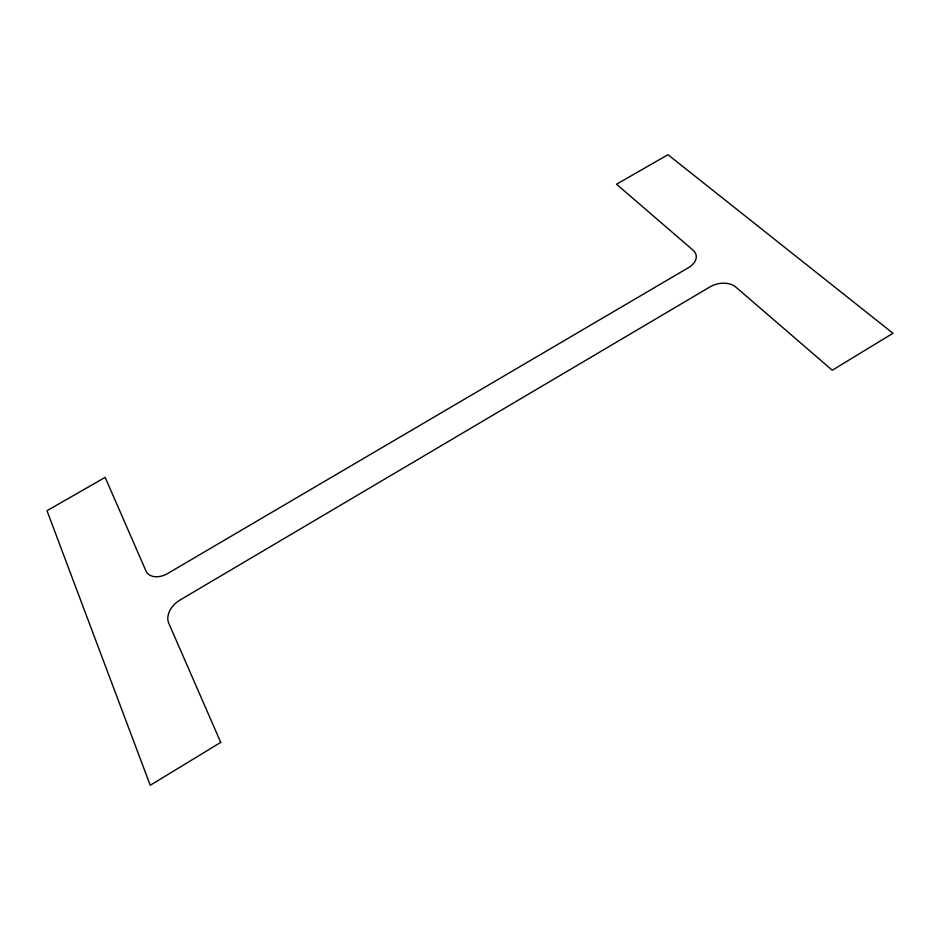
<?xml version="1.0" encoding="UTF-8"?>
<svg xmlns="http://www.w3.org/2000/svg" width="940" height="940" viewBox="0 0 940 940"><rect width="100%" height="100%" fill="white"/><g stroke="black" fill="none" stroke-linecap="round" stroke-linejoin="round"><path stroke-width="1.41" d="M220.724 742.389L150.236 785.288L47 510.714L105.163 477.367L145.9 570.803A19.023 13.148 -36 0 0 167.79 573.435L688.562 267.606A17.872 11.821 -12.9 0 0 693.18 250.299L616.523 184.205L667.988 154.712L893 333.277L832.276 370.231L735.879 287.123A18.659 12.702 -11 0 0 710.264 286.747L179.869 600.131A19.846 14.217 -37.5 0 0 168.742 623.197L220.724 742.389"/></g></svg>
